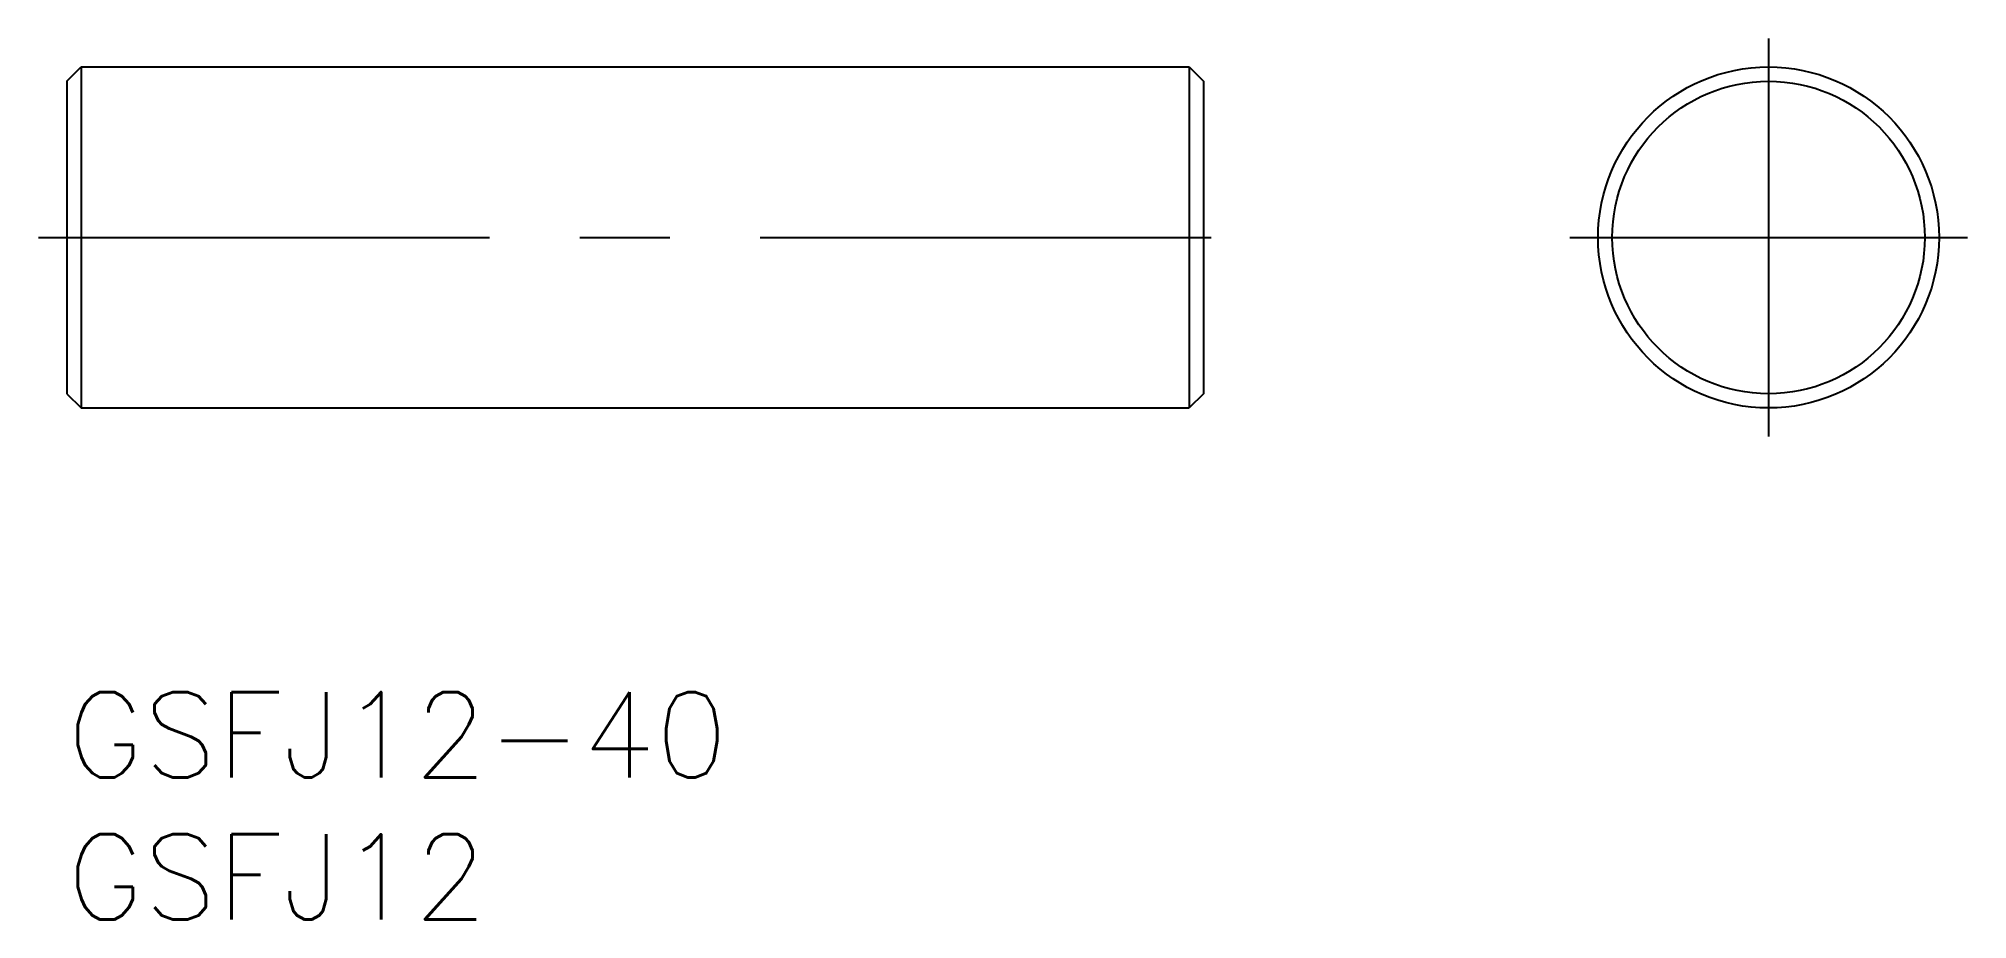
# Model space of a CAD drawing. Extents: x -1 to 66.9, y -8 to 23.
import ezdxf

# ---------------------------------------------------------------- set-up
doc = ezdxf.new("R2010")
doc.units = 0
doc.header["$LTSCALE"] = 0.5
doc.linetypes.add('CENTER', pattern=[50.8, 31.75, -6.35, 6.35, -6.35])
for name, color, linetype in [('MSM_CENTER', 1, 'CENTER'), ('MSM_CONTINUOUS', 7, 'CONTINUOUS'), ('MSM_PART_NUMBER', 7, 'CONTINUOUS')]:
    doc.layers.add(name, color=color, linetype=linetype)
doc.styles.get("Standard").update_dxf_attribs({"font": 'txt.shx', "height": 3, "bigfont": 'bigfont.shx'})

# ---------------------------------------------------------------- blocks, each defined once
blk = doc.blocks.new('*U7')
at = {"layer": 'MSM_PART_NUMBER'}
blk.add_text('GSFJ12-40', height=3, dxfattribs=at).set_placement((0, -3))
blk = doc.blocks.new('*U8')
at = {"layer": 'MSM_PART_NUMBER'}
blk.add_text('GSFJ12', height=3, dxfattribs=at).set_placement((0, -8))

msp = doc.modelspace()

# ---------------------------------------------------------------- linework, layer by layer
at = {"layer": 'MSM_CENTER'}
for p, q in [((59.895, 23), (59.895, 9)), ((-1, 16), (41, 16)), ((52.895, 16), (66.895, 16))]:
    msp.add_line(p, q, dxfattribs=at)
at = {"layer": 'MSM_CONTINUOUS'}
for p, q in [((0, 21.5), (0.5, 22)), ((0.5, 22), (39.5, 22)), ((0.5, 22), (0.5, 10)), ((39.5, 22), (39.5, 10)), ((39.5, 22), (40, 21.5)), ((0, 21.5), (0, 10.5)), ((40, 21.5), (40, 10.5)), ((0, 10.5), (0.5, 10)), ((40, 10.5), (39.5, 10)), ((0.5, 10), (39.5, 10))]:
    msp.add_line(p, q, dxfattribs=at)
for radius in [6, 5.5]:
    msp.add_circle((59.895, 16), radius, dxfattribs=at)

# ---------------------------------------------------------------- block references
for name in ['*U7', '*U8']:
    msp.add_blockref(name, (0, 0), dxfattribs=at)

doc.saveas('drawing.dxf')
